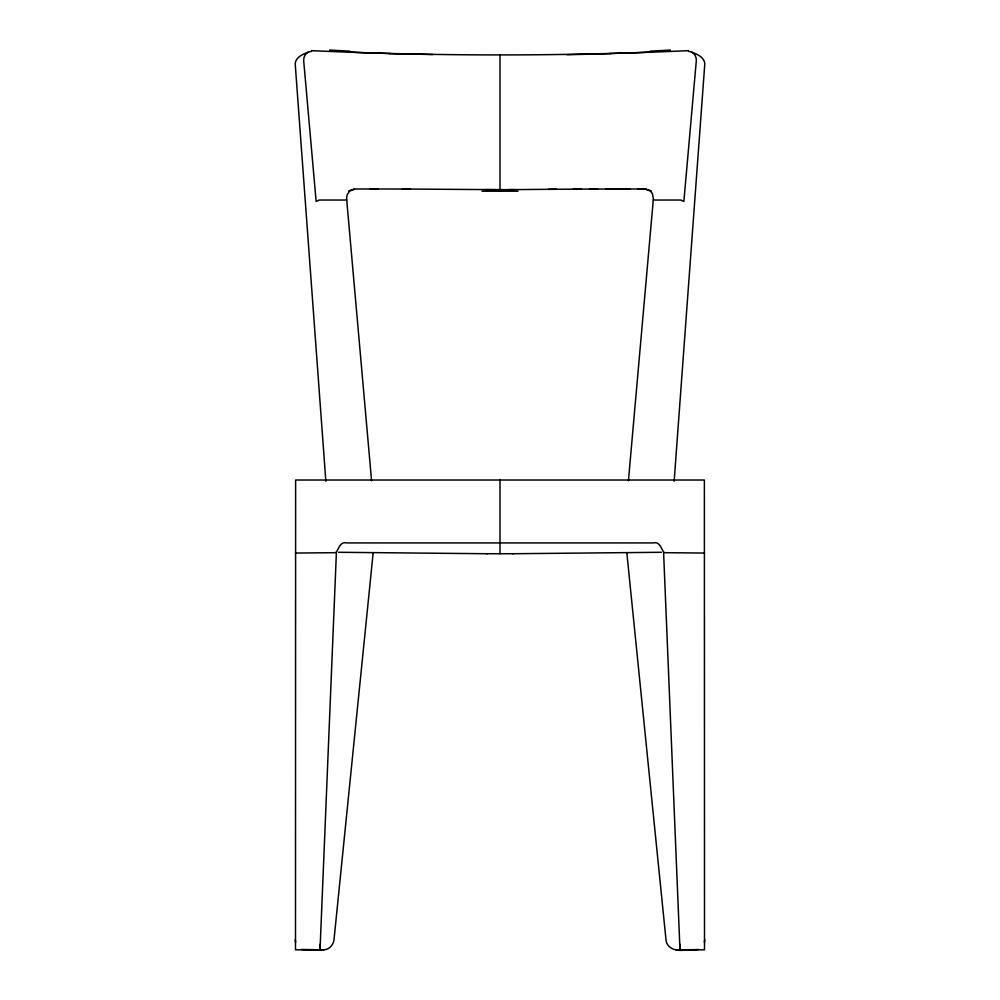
<?xml version="1.0" encoding="UTF-8"?>
<svg xmlns="http://www.w3.org/2000/svg" width="1000" height="1000" viewBox="0 0 1000 1000"><rect width="100%" height="100%" fill="white"/><g stroke="black" fill="none" stroke-linecap="round" stroke-linejoin="round"><path stroke-width="1.5" d="M320.238 944.163L320.025 949.812L295.487 949.812L295.625 480.025L704.375 480.025L704.513 949.812L679.975 949.812L663.612 552.913M336.388 552.913L320.025 949.812M674.15 481.262L704.7 65.188C705.45 57.45 697.375 54.363 691.5 52.088A10.288 8.775 -64.9 0 0 688.525 51.425M628.425 480.737L653.388 198.7L652.4 193.637L650.1 190.775M704.438 942.337L704.688 939.675M373.175 552.675L334.025 939.575C333.512 944.75 329.263 949.675 323.875 949.812L301.4 949.475M349.9 190.775L347.113 194.812L346.613 198.7L371.575 480.737M311.475 51.425A10.288 8.775 64.9 0 0 308.5 52.088C302.625 54.363 294.55 57.45 295.3 65.188L325.85 481.262M351.987 189.587L348.9 191L350.062 190.65M311.588 50.663C436.85 56.337 563.15 56.337 688.413 50.663M687.062 949.925L698.6 949.475M295.487 553.062L335.375 552.675C338.088 552 339.288 540.825 346.613 542.925L653.388 542.925C660.7 540.788 661.888 551.987 664.625 552.675L704.513 553.062M661.488 552.288L512.725 553.737M508.775 189.65L556.638 189.262M303.738 950L312.938 949.925M314.688 949.887L323.875 949.812M581.35 189.1L548.312 189.325M573.15 189.15L597.625 189.025M482.025 191.2L517.975 191.2M589.513 189.062L645.5 189L637.625 188.975M514.637 189.613L500.588 189.675L502.925 189.675M354.5 189L378.25 188.962M605.712 189L629.712 188.962M346.763 200.05L319.2 200.037L316.137 201.45L303.7 60.812A10.225 8.688 67.9 0 1 305.763 54.2A10.3 8.787 65.8 0 1 308.5 52.088M653.238 200.05L680.8 200.037L683.863 201.45L696.3 60.812A10.225 8.688 -67.9 0 0 694.237 54.2A10.3 8.787 -65.8 0 0 691.5 52.088M487.088 553.737L512.913 553.737M370.288 188.962L410.487 189.062M487.275 553.737L338.512 552.288M402.375 189.025L499.412 189.675L485.363 189.613M626.825 552.675L665.975 939.575C666.637 949.013 677.513 951.712 685.312 949.887M676.125 949.812L696.263 950M649.938 190.65L651.1 191L648.012 189.587M295.312 939.675L295.562 942.337M679.762 944.163L679.975 949.812M500 55.175L500 191.287M500 479.513L500 553.737M652.613 51.938A387.625 50.725 0.3 0 1 631.75 52.912M670.362 50.05A388.4 51.837 0.4 0 1 650.138 51.15M610.388 53.637A386.85 47.325 0.1 0 1 588.862 54.288M588.688 54.2A386.45 45.45 0.1 0 1 566.888 54.7M432.85 54.55A386.45 45.45 0.1 0 1 411.05 54M631.25 52.725A387.225 48.938 0.2 0 1 610.112 53.537M368.25 52.912A387.625 50.725 -0.3 0 1 347.388 51.938M349.862 51.15A388.4 51.837 -0.4 0 1 329.637 50.05M411.138 54.288A386.85 47.325 -0.1 0 1 389.613 53.637M389.888 53.537A387.225 48.938 -0.2 0 1 368.75 52.725M648.6 190.413L645.662 189.062L648.587 190.463M354.338 189.062L351.413 190.463L354.338 189.062"/></g></svg>
